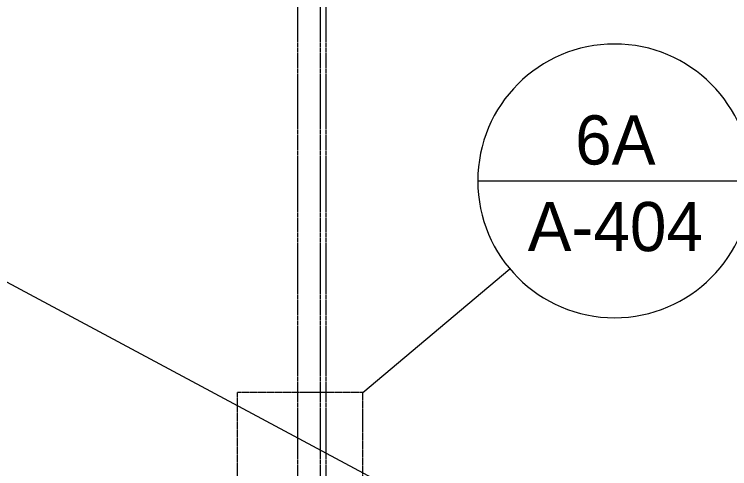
# Model space of a CAD drawing. Header units: inches. Extents: x -23565 to -43, y -324 to 853.
# Drawn here: x -18931.5 to -18680.3, y 247.6 to 406.9 of the extents above; entities that cross this region are included whole.
import ezdxf

# ---------------------------------------------------------------- set-up
doc = ezdxf.new("R2010")
doc.units = ezdxf.units.IN
doc.header["$MEASUREMENT"] = 0
doc.linetypes.add('Dash Dot 3_16_', pattern=[0.3125, 0.1875, -0.0625, 0, -0.0625])
doc.linetypes.add('Grid Line 1_2_', pattern=[0.875, 0.5, -0.125, 0.125, -0.125])
for name, color, linetype, lineweight in [('A-ANNO-IDEN', 131, 'Continuous', 9), ('A-ANNO-SYMB', 150, 'Continuous', 9), ('S-GRID', 1, 'Continuous', 9)]:
    doc.layers.add(name, color=color, linetype=linetype, lineweight=lineweight)
doc.styles.add('Century Gothic', font='GOTHIC.TTF', dxfattribs={"height": 17.245342})

# ---------------------------------------------------------------- blocks, each defined once
blk = doc.blocks.new('Section - Callout Head-19020-Building Section - East_West looking South _ Fitness Center')
at = {"layer": 'A-ANNO-SYMB'}
blk.add_line((-22215.04, 361.61), (-22119.04, 361.61), dxfattribs=at)
for start, end in [(0, 180), (180, 360)]:
    blk.add_arc((-22167.04, 361.61), 48, start, end, dxfattribs=at)

msp = doc.modelspace()

# ---------------------------------------------------------------- linework, layer by layer
at = {"layer": 'A-ANNO-IDEN', "color": 153}
msp.add_line((-18713.87369, 195.2342), (-19065.78485, 383.33165), dxfattribs=at)
at = {"layer": 'A-ANNO-SYMB'}
msp.add_line((-18809.07368, 274.32313), (-18757.48929, 317.63596), dxfattribs=at)
at = {"layer": 'A-ANNO-SYMB', "linetype": 'Dash Dot 3_16_'}
for p, q in [((-18853.26546, 274.32313), (-18853.26546, -52.07518)), ((-18809.07368, 274.32313), (-18853.26546, 274.32313)), ((-18809.07368, -52.07518), (-18809.07368, 274.32313))]:
    msp.add_line(p, q, dxfattribs=at)
at = {"layer": 'S-GRID', "linetype": 'Grid Line 1_2_'}
for p, q in [((-18831.92795, -273.16081), (-18831.92795, 671.89181)), ((-18831.92795, -273.16081), (-18831.92795, 671.89181)), ((-18823.92795, -273.16081), (-18823.92795, 671.89181)), ((-18821.92795, -273.16081), (-18821.92795, 671.89181))]:
    msp.add_line(p, q, dxfattribs=at)

# ---------------------------------------------------------------- block references
at = {"layer": 'A-ANNO-SYMB'}
msp.add_blockref('Section - Callout Head-19020-Building Section - East_West looking South _ Fitness Center', (3446.30696, -13.1105), dxfattribs=at)

# ---------------------------------------------------------------- texts
at = {"layer": 'A-ANNO-SYMB', "char_height": 17.245342, "attachment_point": 2, "line_spacing_factor": 0.984117, "style": 'Century Gothic'}
for s, insert, width in [('6A', (-18720.45228, 371.48298), 36.936), ('A-404', (-18720.45228, 341.09847), 77.76)]:
    msp.add_mtext(s, dxfattribs=dict(at, insert=insert, width=width))

doc.saveas('drawing.dxf')
